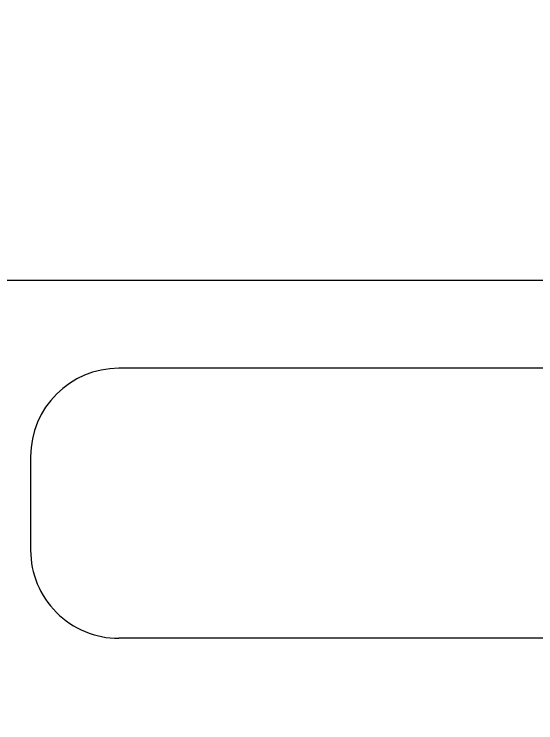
# Model space of a CAD drawing. Header units: inches. Extents: x -246178 to 57169, y -29325 to 19878.
# Drawn here: x 6014.3 to 6130.3, y -9268.9 to -9111.4 of the extents above; entities that cross this region are included whole.
import ezdxf
from ezdxf import colors
from ezdxf.entities.mleader import LeaderData, LeaderLine
from ezdxf.math import Vec2, Vec3

# ---------------------------------------------------------------- set-up
doc = ezdxf.new("R2010")
doc.units = ezdxf.units.IN
doc.header["$LTSCALE"] = 25
doc.header["$MEASUREMENT"] = 0
doc.linetypes.add('DASHDOT', pattern=[25.4, 12.7, -6.35, 0, -6.35])
doc.layers.get('0').update_dxf_attribs({"color": 8})
for name, color, linetype, lineweight in [('00-Ground Floor$0$LOADING', 253, 'Continuous', 5), ('E-LITE-CLNG-CNDT', 6, 'DASHDOT', 35), ('T-DATA-TEXT @ 100', 2, 'Continuous', 25)]:
    doc.layers.add(name, color=color, linetype=linetype, lineweight=lineweight)
doc.styles.add('DC_Elc_Romans', font='elc_romans.shx', dxfattribs={"width": 0.7})

# ---------------------------------------------------------------- blocks, each defined once
blk = doc.blocks.new('00-Ground Floor$0$GF21018-P')
at = {"color": 0}
for p, q in [((0.22049, 0.47563), (0.22049, 0.0675)), ((0.24001, 0.32259), (0.24001, 0.14)), ((0.30001, 0.32259), (0.30001, 0.14)), ((0.25963, 0.12039), (0.2804, 0.12039))]:
    blk.add_line(p, q, dxfattribs=at)
for centre, start, end in [((0.25963, 0.14), 180, 270), ((0.2804, 0.14), 270, 0)]:
    blk.add_arc(centre, 0.01962, start, end, dxfattribs=at)
blk = doc.blocks.new('00-Ground Floor')
at = {"layer": '00-Ground Floor$0$LOADING', "extrusion": (-7.77426e-06, -8.17011e-07, 1), "xscale": 1000.000000000003, "yscale": 1000.000000000003, "zscale": 1000.000000000003, "rotation": 269.9985892353254}
blk.add_blockref('00-Ground Floor$0$GF21018-P', (5897.55, -8950.05, -0.03), dxfattribs=at)

msp = doc.modelspace()

# ---------------------------------------------------------------- block references
at = {"layer": 'E-LITE-CLNG-CNDT'}
msp.add_blockref('00-Ground Floor', (0, 0), dxfattribs=at)

# ---------------------------------------------------------------- leaders
at = {"layer": 'T-DATA-TEXT @ 100'}
ml = msp.add_multileader_mtext('Standard', dxfattribs=at)
ml.set_content('FIRE ALARM CONTROL PANEL. INTERNAL\\PBATTERIES SHALL BE MAINTAINED OTHERWISE\\PTHE CONTROL PANEL SHALL BE SUPPLIED\\PBY A STANDALONE UPS (15MIN) WITH 1KVA. ', color=256, style='DC_Elc_Romans')
ml.set_leader_properties(color=45)
ml.build(insert=Vec2(0, 0))
ml.multileader.update_dxf_attribs({"dogleg_length": 2, "arrow_head_size": 200, "scale": 100})
ctx = ml.context
ctx.base_point, ctx.scale, ctx.char_height, ctx.arrow_head_size, ctx.landing_gap_size, ctx.plane_origin = Vec3(-1122.83, -6822.44, 0), 100, 200, 200, 200, Vec3(3949.6, 679.07, 0)
ctx.text_align_type = 2
notes = []
notes.append((ctx, [(1, (1, 1, 0), (4363.84, -6822.44, 0), (-1, 0), 200, [(0, [(7152.34, -4747.43, 0)], 0, [])])]))
ctx.mtext.insert, ctx.mtext.alignment, ctx.mtext.flow_direction = Vec3(3963.84, -6689.11, 0), 3, 5
for ctx, leaders in notes:
    for number, flags, end, landing, length, lines in leaders:
        leader = LeaderData()
        leader.index, (leader.has_last_leader_line, leader.has_dogleg_vector, leader.attachment_direction) = number, flags
        leader.last_leader_point, leader.dogleg_vector, leader.dogleg_length = Vec3(end), Vec3(landing), length
        for number, points, colour, breaks in lines:
            line = LeaderLine()
            line.index, line.vertices, line.color, line.breaks = number, Vec3.list(points), colors.encode_raw_color(colour), breaks
            leader.lines.append(line)
        ctx.leaders.append(leader)

doc.saveas('drawing.dxf')
